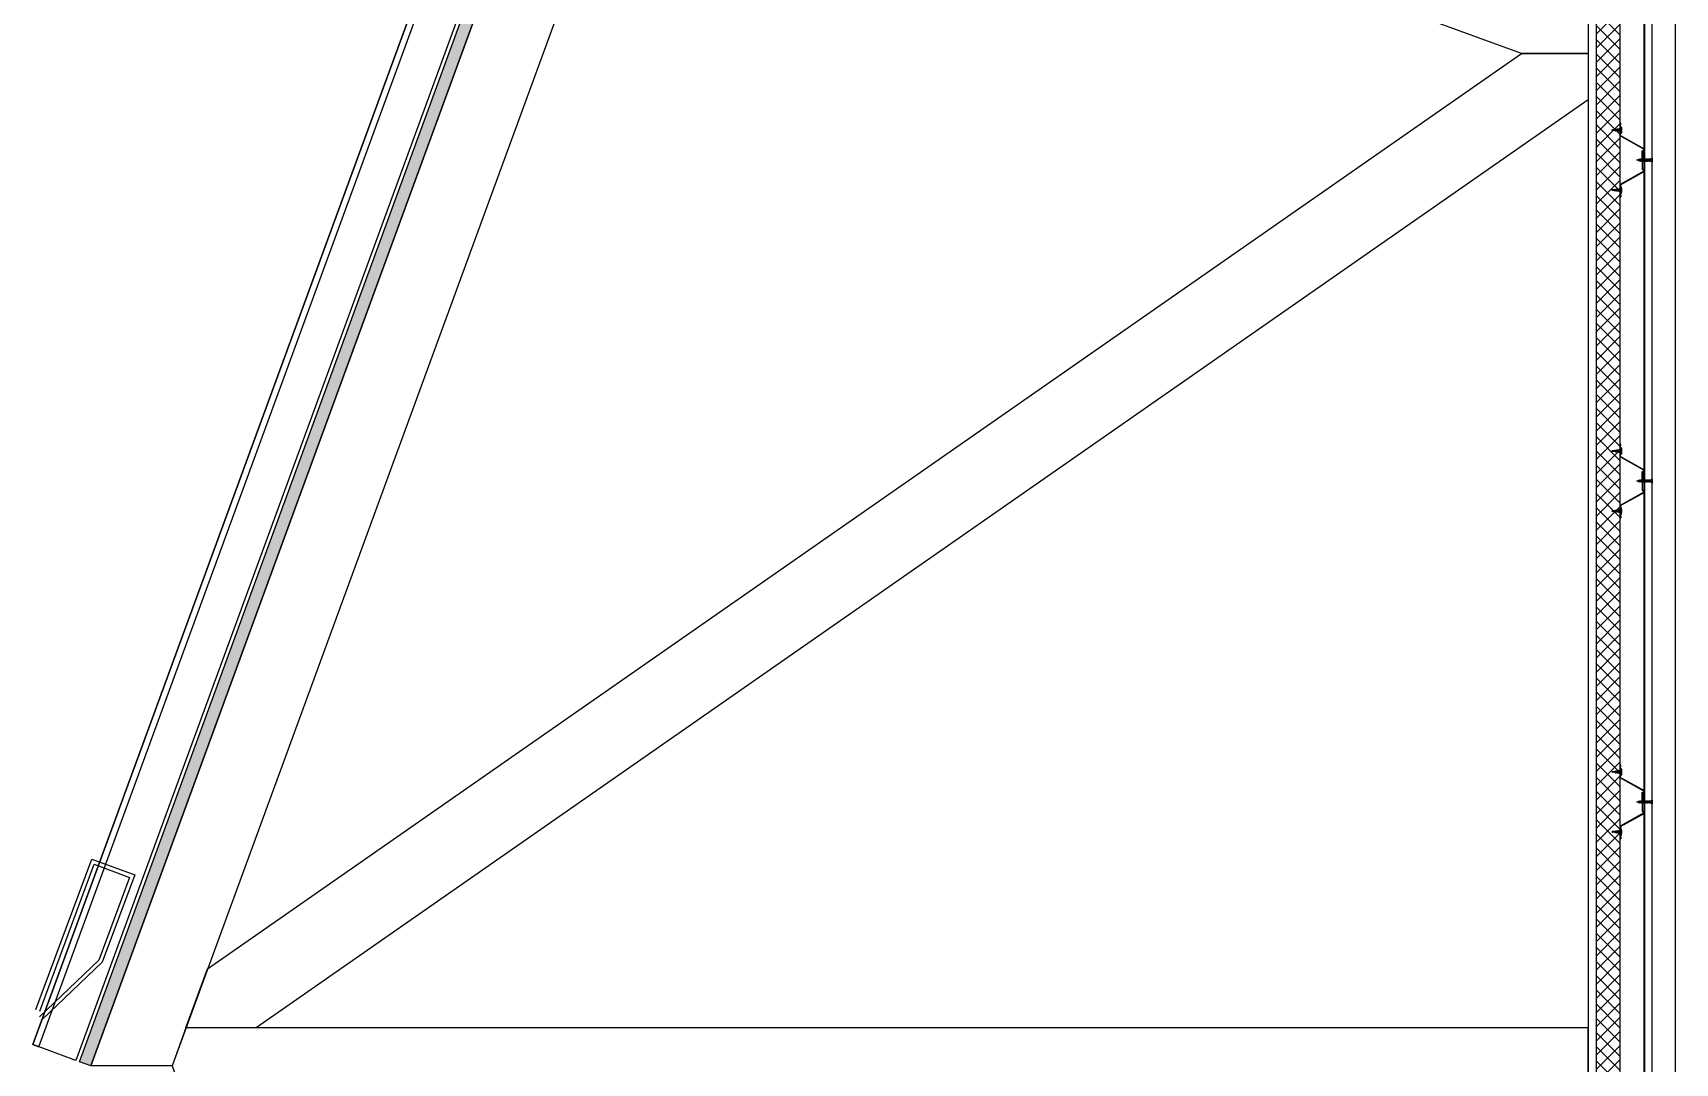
# Model space of a CAD drawing. Header units: inches. Extents: x 203 to 1065, y -1127 to 921.
# Drawn here: x 357.242 to 359.29, y 898.707 to 899.991 of the extents above; entities that cross this region are included whole.
import ezdxf

# ---------------------------------------------------------------- set-up
doc = ezdxf.new("R2010")
doc.units = ezdxf.units.IN
doc.header["$MEASUREMENT"] = 0
doc.linetypes.add('CONTINUA', pattern=[0])
for name, color, linetype in [('CORTE MUROS', 4, 'CONTINUA'), ('CORTE PERFILES Y CERCHA', 3, 'CONTINUA'), ('CORTE PROY', 8, 'CONTINUA')]:
    doc.layers.add(name, color=color, linetype=linetype)

msp = doc.modelspace()

# ---------------------------------------------------------------- hatches: boundary and pattern name
at = {"layer": 'CORTE MUROS', "ltscale": 0.5}
h = msp.add_hatch(dxfattribs=at)
h.set_pattern_fill('ANSI38', color=252, scale=0.05, angle=90.1237, style=0)
h.set_pattern_definition([(135.1236939, (356.129718, 445.1284), (-0.00440986616, -0.004428948005), []), (225.1236939, (356.129718, 445.1284), (-0.00439078432, -0.01326776217), [0.015625, -0.009375])])
h.paths.add_polyline_path([(357.3146, 898.7036), (357.3005, 898.7087), (359.2294, 903.9731), (359.2435, 903.9679)])
at = {"layer": 'CORTE PERFILES Y CERCHA', "ltscale": 0.5}
h = msp.add_hatch(dxfattribs=at)
h.set_pattern_fill('_USER', color=251, scale=0.0125, angle=135, style=0, double=1, pattern_type=0)
h.set_pattern_definition([(135, (330.638395, 601.799274), (-0.00883883476, -0.00883883476), []), (225, (330.638395, 601.799274), (0.00883883476, -0.00883883476), [])])
h.paths.add_polyline_path([(359.1912, 903.7976), (359.1912, 893.6096), (359.2212, 893.6096), (359.2212, 903.7976)])

# ---------------------------------------------------------------- linework, layer by layer
at = {"layer": 'CORTE MUROS'}
for points in [[(357.2423, 898.7301), (359.209, 904.0973), (359.2625, 904.0777), (357.2958, 898.7105)], [(359.209, 904.0973), (357.2423, 898.7301), (357.2498, 898.7273), (359.2165, 904.0945)]]:
    msp.add_lwpolyline(points, close=True, dxfattribs=at)
for points in [[(357.3146, 898.7036), (357.3005, 898.7087), (359.2295, 903.9731), (359.2436, 903.9679), (357.3146, 898.7036)], [(357.2462, 898.7738), (357.3158, 898.9614), (357.3693, 898.9416), (357.3289, 898.8327), (357.254, 898.7613)], [(357.2509, 898.772), (357.3188, 898.955), (357.3628, 898.9386), (357.3246, 898.8355), (357.2505, 898.7649)]]:
    msp.add_lwpolyline(points, dxfattribs=at)
at = {"layer": 'CORTE PERFILES Y CERCHA', "color": 2}
for p, q in [((359.2512, 893.6933), (359.2512, 903.7139)), ((359.2522, 893.6933), (359.2522, 903.7139)), ((359.2612, 893.6933), (359.2612, 903.7139))]:
    msp.add_line(p, q, dxfattribs=at)
at = {"layer": 'CORTE PERFILES Y CERCHA'}
for p, q in [((359.2147, 899.8707), (359.2109, 899.8699)), ((359.2109, 899.8699), (359.2116, 899.8703)), ((359.2116, 899.8699), (359.2109, 899.8699)), ((359.2109, 899.8699), (359.2116, 899.8695)), ((359.2147, 899.8707), (359.2116, 899.8703)), ((359.2116, 899.8695), (359.2116, 899.8699)), ((359.215, 899.8691), (359.2116, 899.8695)), ((359.2151, 899.871), (359.2147, 899.8707)), ((359.2147, 899.8707), (359.215, 899.8691)), ((359.2155, 899.8688), (359.215, 899.8691)), ((359.2151, 899.871), (359.2155, 899.8708)), ((359.2155, 899.8688), (359.2151, 899.871)), ((359.2164, 899.8709), (359.2155, 899.8708)), ((359.2155, 899.8708), (359.216, 899.869)), ((359.2155, 899.8688), (359.216, 899.869)), ((359.2169, 899.8689), (359.216, 899.869)), ((359.2168, 899.8713), (359.2164, 899.8709)), ((359.2164, 899.8709), (359.2169, 899.8689)), ((359.2168, 899.8713), (359.2173, 899.871)), ((359.2174, 899.8685), (359.2168, 899.8713)), ((359.2174, 899.8685), (359.2169, 899.8689)), ((359.2182, 899.8711), (359.2173, 899.871)), ((359.2173, 899.871), (359.2178, 899.8688)), ((359.2174, 899.8685), (359.2178, 899.8688)), ((359.2187, 899.8687), (359.2178, 899.8688)), ((359.2186, 899.8716), (359.2182, 899.8711)), ((359.2182, 899.8711), (359.2187, 899.8687)), ((359.2186, 899.8716), (359.219, 899.8712)), ((359.2192, 899.8682), (359.2186, 899.8716)), ((359.2192, 899.8682), (359.2187, 899.8687)), ((359.22, 899.8713), (359.219, 899.8712)), ((359.219, 899.8712), (359.2197, 899.8686)), ((359.2192, 899.8682), (359.2197, 899.8686)), ((359.2207, 899.8685), (359.2197, 899.8686)), ((359.2204, 899.8719), (359.22, 899.8713)), ((359.22, 899.8713), (359.2207, 899.8685)), ((359.2204, 899.8719), (359.2208, 899.8714)), ((359.2211, 899.8679), (359.2204, 899.8719)), ((359.2211, 899.8679), (359.2207, 899.8685)), ((359.2216, 899.8715), (359.2208, 899.8714)), ((359.2208, 899.8714), (359.2216, 899.8684)), ((359.2211, 899.8679), (359.2216, 899.8684)), ((359.2212, 899.8714), (359.2212, 899.8784)), ((359.2212, 899.8628), (359.2212, 899.868)), ((359.2216, 899.8715), (359.2216, 899.8784)), ((359.2216, 899.8784), (359.2216, 899.8784)), ((359.2216, 899.8765), (359.2216, 899.8784)), ((359.2216, 899.8765), (359.222, 899.8765)), ((359.222, 899.8734), (359.2216, 899.8729)), ((359.2216, 899.8715), (359.2216, 899.8729)), ((359.2216, 899.8715), (359.2216, 899.8684)), ((359.2216, 899.8631), (359.2216, 899.8684)), ((359.2216, 899.8669), (359.2216, 899.8684)), ((359.222, 899.8665), (359.2216, 899.8669)), ((359.222, 899.8765), (359.222, 899.8784)), ((359.222, 899.8734), (359.222, 899.8665)), ((359.2221, 899.8735), (359.2221, 899.8664)), ((359.2229, 899.8735), (359.2229, 899.8664)), ((359.2234, 899.8699), (359.2229, 899.8699)), ((359.2442, 899.8333), (359.2419, 899.8325)), ((359.2446, 899.8336), (359.2443, 899.8333)), ((359.2443, 899.8333), (359.2447, 899.8316)), ((359.2446, 899.8336), (359.2449, 899.8335)), ((359.245, 899.8312), (359.2446, 899.8336)), ((359.245, 899.8312), (359.2447, 899.8316)), ((359.2455, 899.8337), (359.2449, 899.8335)), ((359.2449, 899.8335), (359.2453, 899.8316)), ((359.245, 899.8312), (359.2453, 899.8316)), ((359.2461, 899.8314), (359.2453, 899.8316)), ((359.2458, 899.834), (359.2455, 899.8337)), ((359.2455, 899.8337), (359.2461, 899.8314)), ((359.2458, 899.834), (359.2462, 899.8337)), ((359.2464, 899.831), (359.2458, 899.834)), ((359.2464, 899.831), (359.2461, 899.8314)), ((359.2462, 899.8337), (359.2467, 899.8314)), ((359.2468, 899.8337), (359.2462, 899.8337)), ((359.2464, 899.831), (359.2467, 899.8314)), ((359.2474, 899.8314), (359.2467, 899.8314)), ((359.2472, 899.834), (359.2468, 899.8337)), ((359.2468, 899.8337), (359.2474, 899.8314)), ((359.2472, 899.834), (359.2475, 899.8337)), ((359.2477, 899.831), (359.2472, 899.834)), ((359.2477, 899.831), (359.2474, 899.8314)), ((359.2475, 899.8337), (359.2481, 899.8314)), ((359.2482, 899.8337), (359.2475, 899.8337)), ((359.2477, 899.831), (359.2481, 899.8314)), ((359.2487, 899.8314), (359.2481, 899.8314)), ((359.2485, 899.834), (359.2482, 899.8337)), ((359.2482, 899.8337), (359.2487, 899.8314)), ((359.2485, 899.834), (359.2489, 899.8337)), ((359.2491, 899.831), (359.2485, 899.834)), ((359.2491, 899.831), (359.2487, 899.8314)), ((359.2489, 899.8337), (359.2494, 899.8314)), ((359.2495, 899.8337), (359.2489, 899.8337)), ((359.2491, 899.831), (359.2494, 899.8314)), ((359.2501, 899.8314), (359.2494, 899.8314)), ((359.2499, 899.834), (359.2495, 899.8337)), ((359.2495, 899.8337), (359.2501, 899.8314)), ((359.2499, 899.834), (359.2502, 899.8337)), ((359.2504, 899.831), (359.2499, 899.834)), ((359.2504, 899.831), (359.2501, 899.8314)), ((359.2502, 899.8337), (359.2508, 899.8314)), ((359.2509, 899.8337), (359.2502, 899.8337)), ((359.2504, 899.831), (359.2508, 899.8314)), ((359.2514, 899.8314), (359.2508, 899.8314)), ((359.2512, 899.834), (359.2509, 899.8337)), ((359.2509, 899.8337), (359.2514, 899.8314)), ((359.2512, 899.834), (359.2516, 899.8337)), ((359.2518, 899.831), (359.2512, 899.834)), ((359.2518, 899.831), (359.2514, 899.8314)), ((359.2516, 899.8337), (359.2521, 899.8314)), ((359.2523, 899.8337), (359.2516, 899.8337)), ((359.2518, 899.831), (359.2521, 899.8314)), ((359.2528, 899.8314), (359.2521, 899.8314)), ((359.2528, 899.8314), (359.2521, 899.8314)), ((359.2526, 899.834), (359.2523, 899.8337)), ((359.2523, 899.8337), (359.2528, 899.8314)), ((359.2523, 899.8337), (359.2528, 899.8314)), ((359.2526, 899.834), (359.253, 899.8337)), ((359.2532, 899.831), (359.2526, 899.834)), ((359.2532, 899.831), (359.2528, 899.8314)), ((359.253, 899.8337), (359.2535, 899.8314)), ((359.2536, 899.8337), (359.253, 899.8337)), ((359.2532, 899.831), (359.2535, 899.8314)), ((359.2542, 899.8314), (359.2535, 899.8314)), ((359.254, 899.834), (359.2536, 899.8337)), ((359.2536, 899.8337), (359.2542, 899.8314)), ((359.2536, 899.8337), (359.2542, 899.8314)), ((359.2536, 899.8337), (359.2542, 899.8314)), ((359.254, 899.834), (359.2543, 899.8337)), ((359.2545, 899.831), (359.254, 899.834)), ((359.2545, 899.831), (359.2542, 899.8314)), ((359.2543, 899.8337), (359.2549, 899.8314)), ((359.255, 899.8337), (359.2543, 899.8337)), ((359.2545, 899.831), (359.2549, 899.8314)), ((359.2555, 899.8314), (359.2549, 899.8314)), ((359.2553, 899.834), (359.255, 899.8337)), ((359.255, 899.8337), (359.2555, 899.8314)), ((359.255, 899.8337), (359.2555, 899.8314)), ((359.255, 899.8337), (359.2555, 899.8314)), ((359.2553, 899.834), (359.2557, 899.8337)), ((359.2559, 899.831), (359.2553, 899.834)), ((359.2559, 899.831), (359.2555, 899.8314)), ((359.2557, 899.8337), (359.2562, 899.8314)), ((359.2563, 899.8337), (359.2557, 899.8337)), ((359.2559, 899.831), (359.2562, 899.8314)), ((359.2569, 899.8314), (359.2562, 899.8314)), ((359.2567, 899.834), (359.2563, 899.8337)), ((359.2563, 899.8337), (359.2569, 899.8314)), ((359.2567, 899.834), (359.257, 899.8337)), ((359.2572, 899.831), (359.2567, 899.834)), ((359.2572, 899.831), (359.2569, 899.8314)), ((359.2572, 899.831), (359.2569, 899.8314)), ((359.257, 899.8337), (359.2576, 899.8314)), ((359.2577, 899.8337), (359.257, 899.8337)), ((359.2572, 899.831), (359.2576, 899.8314)), ((359.2572, 899.831), (359.2576, 899.8314)), ((359.2582, 899.8314), (359.2576, 899.8314)), ((359.258, 899.834), (359.2577, 899.8337)), ((359.2577, 899.8337), (359.2582, 899.8314)), ((359.258, 899.834), (359.2584, 899.8337)), ((359.2586, 899.831), (359.258, 899.834)), ((359.2586, 899.831), (359.2582, 899.8314)), ((359.2586, 899.831), (359.2582, 899.8314)), ((359.2583, 899.8337), (359.2589, 899.8314)), ((359.2596, 899.8337), (359.2583, 899.8337)), ((359.2589, 899.8337), (359.2584, 899.8337)), ((359.2586, 899.831), (359.2589, 899.8314)), ((359.2586, 899.831), (359.2589, 899.8314)), ((359.2595, 899.8314), (359.2589, 899.8314)), ((359.2596, 899.8314), (359.2589, 899.8314)), ((359.2612, 899.8351), (359.2596, 899.8337)), ((359.2612, 899.8299), (359.2596, 899.8314)), ((359.2612, 899.8325), (359.2608, 899.8325)), ((359.2612, 899.8351), (359.2612, 899.8299)), ((359.2109, 899.7951), (359.2116, 899.7956)), ((359.2116, 899.7951), (359.2109, 899.7951)), ((359.2109, 899.7951), (359.2116, 899.7947)), ((359.2147, 899.7944), (359.2109, 899.7951)), ((359.215, 899.7959), (359.2116, 899.7956)), ((359.2116, 899.7956), (359.2116, 899.7951)), ((359.2147, 899.7944), (359.2116, 899.7947)), ((359.2147, 899.7944), (359.215, 899.7959)), ((359.2151, 899.794), (359.2147, 899.7944)), ((359.2155, 899.7963), (359.215, 899.7959)), ((359.2155, 899.7963), (359.2151, 899.794)), ((359.2151, 899.794), (359.2155, 899.7943)), ((359.2155, 899.7963), (359.216, 899.796)), ((359.2155, 899.7943), (359.216, 899.796)), ((359.2164, 899.7942), (359.2155, 899.7943)), ((359.2169, 899.7961), (359.216, 899.796)), ((359.2164, 899.7942), (359.2169, 899.7961)), ((359.2168, 899.7937), (359.2164, 899.7942)), ((359.2174, 899.7966), (359.2168, 899.7937)), ((359.2168, 899.7937), (359.2173, 899.7941)), ((359.2174, 899.7966), (359.2169, 899.7961)), ((359.2173, 899.7941), (359.2178, 899.7963)), ((359.2182, 899.794), (359.2173, 899.7941)), ((359.2174, 899.7966), (359.2178, 899.7963)), ((359.2187, 899.7964), (359.2178, 899.7963)), ((359.2182, 899.794), (359.2187, 899.7964)), ((359.2186, 899.7934), (359.2182, 899.794)), ((359.2192, 899.7968), (359.2186, 899.7934)), ((359.2186, 899.7934), (359.219, 899.7939)), ((359.2192, 899.7968), (359.2187, 899.7964)), ((359.219, 899.7939), (359.2197, 899.7965)), ((359.22, 899.7938), (359.219, 899.7939)), ((359.2192, 899.7968), (359.2197, 899.7965)), ((359.2207, 899.7966), (359.2197, 899.7965)), ((359.22, 899.7938), (359.2207, 899.7966)), ((359.2204, 899.7931), (359.22, 899.7938)), ((359.2211, 899.7971), (359.2204, 899.7931)), ((359.2204, 899.7931), (359.2208, 899.7937)), ((359.2211, 899.7971), (359.2207, 899.7966)), ((359.2208, 899.7937), (359.2216, 899.7967)), ((359.2216, 899.7936), (359.2208, 899.7937)), ((359.2211, 899.7971), (359.2216, 899.7967)), ((359.2212, 899.8022), (359.2212, 899.7971)), ((359.2212, 899.7936), (359.2212, 899.7867)), ((359.2216, 899.8019), (359.2216, 899.7967)), ((359.222, 899.7986), (359.2216, 899.7981)), ((359.2216, 899.7981), (359.2216, 899.7921)), ((359.2216, 899.7936), (359.2216, 899.7967)), ((359.2216, 899.7936), (359.2216, 899.7867)), ((359.222, 899.7917), (359.2216, 899.7921)), ((359.2216, 899.7886), (359.2216, 899.7867)), ((359.2216, 899.7886), (359.222, 899.7886)), ((359.2216, 899.7867), (359.2216, 899.7867)), ((359.222, 899.7917), (359.222, 899.7986)), ((359.222, 899.7886), (359.222, 899.7867)), ((359.2221, 899.7916), (359.2221, 899.7987)), ((359.2229, 899.7916), (359.2229, 899.7987)), ((359.2234, 899.7951), (359.2229, 899.7951)), ((359.2212, 899.4714), (359.2212, 899.4784)), ((359.2216, 899.4715), (359.2216, 899.4784)), ((359.2216, 899.4784), (359.2216, 899.4784)), ((359.2216, 899.4765), (359.2216, 899.4784)), ((359.222, 899.4765), (359.222, 899.4784)), ((359.2147, 899.4707), (359.2109, 899.4699)), ((359.2109, 899.4699), (359.2116, 899.4703)), ((359.2116, 899.4699), (359.2109, 899.4699)), ((359.2109, 899.4699), (359.2116, 899.4695)), ((359.2147, 899.4707), (359.2116, 899.4703)), ((359.2116, 899.4695), (359.2116, 899.4699)), ((359.215, 899.4691), (359.2116, 899.4695)), ((359.2151, 899.471), (359.2147, 899.4707)), ((359.2147, 899.4707), (359.215, 899.4691)), ((359.2155, 899.4688), (359.215, 899.4691)), ((359.2151, 899.471), (359.2155, 899.4708)), ((359.2155, 899.4688), (359.2151, 899.471)), ((359.2164, 899.4709), (359.2155, 899.4708)), ((359.2155, 899.4708), (359.216, 899.469)), ((359.2155, 899.4688), (359.216, 899.469)), ((359.2169, 899.4689), (359.216, 899.469)), ((359.2168, 899.4713), (359.2164, 899.4709)), ((359.2164, 899.4709), (359.2169, 899.4689)), ((359.2168, 899.4713), (359.2173, 899.471)), ((359.2174, 899.4685), (359.2168, 899.4713)), ((359.2174, 899.4685), (359.2169, 899.4689)), ((359.2182, 899.4711), (359.2173, 899.471)), ((359.2173, 899.471), (359.2178, 899.4688)), ((359.2174, 899.4685), (359.2178, 899.4688)), ((359.2187, 899.4687), (359.2178, 899.4688)), ((359.2186, 899.4716), (359.2182, 899.4711)), ((359.2182, 899.4711), (359.2187, 899.4687)), ((359.2186, 899.4716), (359.219, 899.4712)), ((359.2192, 899.4682), (359.2186, 899.4716)), ((359.2192, 899.4682), (359.2187, 899.4687)), ((359.22, 899.4713), (359.219, 899.4712)), ((359.219, 899.4712), (359.2197, 899.4686)), ((359.2192, 899.4682), (359.2197, 899.4686)), ((359.2207, 899.4685), (359.2197, 899.4686)), ((359.2204, 899.4719), (359.22, 899.4713)), ((359.22, 899.4713), (359.2207, 899.4685)), ((359.2204, 899.4719), (359.2208, 899.4714)), ((359.2211, 899.4679), (359.2204, 899.4719)), ((359.2211, 899.4679), (359.2207, 899.4685)), ((359.2216, 899.4715), (359.2208, 899.4714)), ((359.2208, 899.4714), (359.2216, 899.4684)), ((359.2211, 899.4679), (359.2216, 899.4684)), ((359.2212, 899.4628), (359.2212, 899.468)), ((359.2216, 899.4765), (359.222, 899.4765)), ((359.222, 899.4734), (359.2216, 899.4729)), ((359.2216, 899.4715), (359.2216, 899.4729)), ((359.2216, 899.4715), (359.2216, 899.4684)), ((359.2216, 899.4631), (359.2216, 899.4684)), ((359.2216, 899.4669), (359.2216, 899.4684)), ((359.222, 899.4665), (359.2216, 899.4669)), ((359.222, 899.4734), (359.222, 899.4665)), ((359.2221, 899.4735), (359.2221, 899.4664)), ((359.2229, 899.4735), (359.2229, 899.4664)), ((359.2234, 899.4699), (359.2229, 899.4699)), ((359.2442, 899.4333), (359.2419, 899.4325)), ((359.2446, 899.4336), (359.2443, 899.4333)), ((359.2443, 899.4333), (359.2447, 899.4316)), ((359.2446, 899.4336), (359.2449, 899.4335)), ((359.245, 899.4312), (359.2446, 899.4336)), ((359.245, 899.4312), (359.2447, 899.4316)), ((359.2455, 899.4337), (359.2449, 899.4335)), ((359.2449, 899.4335), (359.2453, 899.4316)), ((359.245, 899.4312), (359.2453, 899.4316)), ((359.2461, 899.4314), (359.2453, 899.4316)), ((359.2458, 899.434), (359.2455, 899.4337)), ((359.2455, 899.4337), (359.2461, 899.4314)), ((359.2458, 899.434), (359.2462, 899.4337)), ((359.2464, 899.431), (359.2458, 899.434)), ((359.2464, 899.431), (359.2461, 899.4314)), ((359.2462, 899.4337), (359.2467, 899.4314)), ((359.2468, 899.4337), (359.2462, 899.4337)), ((359.2464, 899.431), (359.2467, 899.4314)), ((359.2474, 899.4314), (359.2467, 899.4314)), ((359.2472, 899.434), (359.2468, 899.4337)), ((359.2468, 899.4337), (359.2474, 899.4314)), ((359.2472, 899.434), (359.2475, 899.4337)), ((359.2477, 899.431), (359.2472, 899.434)), ((359.2477, 899.431), (359.2474, 899.4314)), ((359.2475, 899.4337), (359.2481, 899.4314)), ((359.2482, 899.4337), (359.2475, 899.4337)), ((359.2477, 899.431), (359.2481, 899.4314)), ((359.2487, 899.4314), (359.2481, 899.4314)), ((359.2485, 899.434), (359.2482, 899.4337)), ((359.2482, 899.4337), (359.2487, 899.4314)), ((359.2485, 899.434), (359.2489, 899.4337)), ((359.2491, 899.431), (359.2485, 899.434)), ((359.2491, 899.431), (359.2487, 899.4314)), ((359.2489, 899.4337), (359.2494, 899.4314)), ((359.2495, 899.4337), (359.2489, 899.4337)), ((359.2491, 899.431), (359.2494, 899.4314)), ((359.2501, 899.4314), (359.2494, 899.4314)), ((359.2499, 899.434), (359.2495, 899.4337)), ((359.2495, 899.4337), (359.2501, 899.4314)), ((359.2499, 899.434), (359.2502, 899.4337)), ((359.2504, 899.431), (359.2499, 899.434)), ((359.2504, 899.431), (359.2501, 899.4314)), ((359.2502, 899.4337), (359.2508, 899.4314)), ((359.2509, 899.4337), (359.2502, 899.4337)), ((359.2504, 899.431), (359.2508, 899.4314)), ((359.2514, 899.4314), (359.2508, 899.4314)), ((359.2512, 899.434), (359.2509, 899.4337)), ((359.2509, 899.4337), (359.2514, 899.4314)), ((359.2512, 899.434), (359.2516, 899.4337)), ((359.2518, 899.431), (359.2512, 899.434)), ((359.2518, 899.431), (359.2514, 899.4314)), ((359.2516, 899.4337), (359.2521, 899.4314)), ((359.2523, 899.4337), (359.2516, 899.4337)), ((359.2518, 899.431), (359.2521, 899.4314)), ((359.2528, 899.4314), (359.2521, 899.4314)), ((359.2528, 899.4314), (359.2521, 899.4314)), ((359.2526, 899.434), (359.2523, 899.4337)), ((359.2523, 899.4337), (359.2528, 899.4314)), ((359.2523, 899.4337), (359.2528, 899.4314)), ((359.2526, 899.434), (359.253, 899.4337)), ((359.2532, 899.431), (359.2526, 899.434)), ((359.2532, 899.431), (359.2528, 899.4314)), ((359.253, 899.4337), (359.2535, 899.4314)), ((359.2536, 899.4337), (359.253, 899.4337)), ((359.2532, 899.431), (359.2535, 899.4314)), ((359.2542, 899.4314), (359.2535, 899.4314)), ((359.254, 899.434), (359.2536, 899.4337)), ((359.2536, 899.4337), (359.2542, 899.4314)), ((359.2536, 899.4337), (359.2542, 899.4314)), ((359.2536, 899.4337), (359.2542, 899.4314)), ((359.254, 899.434), (359.2543, 899.4337)), ((359.2545, 899.431), (359.254, 899.434)), ((359.2545, 899.431), (359.2542, 899.4314)), ((359.2543, 899.4337), (359.2549, 899.4314)), ((359.255, 899.4337), (359.2543, 899.4337)), ((359.2545, 899.431), (359.2549, 899.4314)), ((359.2555, 899.4314), (359.2549, 899.4314)), ((359.2553, 899.434), (359.255, 899.4337)), ((359.255, 899.4337), (359.2555, 899.4314)), ((359.255, 899.4337), (359.2555, 899.4314)), ((359.255, 899.4337), (359.2555, 899.4314)), ((359.2553, 899.434), (359.2557, 899.4337)), ((359.2559, 899.431), (359.2553, 899.434)), ((359.2559, 899.431), (359.2555, 899.4314)), ((359.2557, 899.4337), (359.2562, 899.4314)), ((359.2563, 899.4337), (359.2557, 899.4337)), ((359.2559, 899.431), (359.2562, 899.4314)), ((359.2569, 899.4314), (359.2562, 899.4314)), ((359.2567, 899.434), (359.2563, 899.4337)), ((359.2563, 899.4337), (359.2569, 899.4314)), ((359.2567, 899.434), (359.257, 899.4337)), ((359.2572, 899.431), (359.2567, 899.434)), ((359.2572, 899.431), (359.2569, 899.4314)), ((359.2572, 899.431), (359.2569, 899.4314)), ((359.257, 899.4337), (359.2576, 899.4314)), ((359.2577, 899.4337), (359.257, 899.4337)), ((359.2572, 899.431), (359.2576, 899.4314)), ((359.2572, 899.431), (359.2576, 899.4314)), ((359.2582, 899.4314), (359.2576, 899.4314)), ((359.258, 899.434), (359.2577, 899.4337)), ((359.2577, 899.4337), (359.2582, 899.4314)), ((359.258, 899.434), (359.2584, 899.4337)), ((359.2586, 899.431), (359.258, 899.434)), ((359.2586, 899.431), (359.2582, 899.4314)), ((359.2586, 899.431), (359.2582, 899.4314)), ((359.2583, 899.4337), (359.2589, 899.4314)), ((359.2596, 899.4337), (359.2583, 899.4337)), ((359.2589, 899.4337), (359.2584, 899.4337)), ((359.2586, 899.431), (359.2589, 899.4314)), ((359.2586, 899.431), (359.2589, 899.4314)), ((359.2595, 899.4314), (359.2589, 899.4314)), ((359.2596, 899.4314), (359.2589, 899.4314)), ((359.2612, 899.4351), (359.2596, 899.4337)), ((359.2612, 899.4299), (359.2596, 899.4314)), ((359.2612, 899.4325), (359.2608, 899.4325)), ((359.2612, 899.4351), (359.2612, 899.4299)), ((359.2109, 899.3951), (359.2116, 899.3956)), ((359.215, 899.3959), (359.2116, 899.3956)), ((359.2116, 899.3956), (359.2116, 899.3951)), ((359.2147, 899.3944), (359.215, 899.3959)), ((359.2155, 899.3963), (359.215, 899.3959)), ((359.2155, 899.3963), (359.2151, 899.394)), ((359.2155, 899.3963), (359.216, 899.396)), ((359.2155, 899.3943), (359.216, 899.396)), ((359.2169, 899.3961), (359.216, 899.396)), ((359.2164, 899.3942), (359.2169, 899.3961)), ((359.2174, 899.3966), (359.2168, 899.3937)), ((359.2174, 899.3966), (359.2169, 899.3961)), ((359.2173, 899.3941), (359.2178, 899.3963)), ((359.2174, 899.3966), (359.2178, 899.3963)), ((359.2187, 899.3964), (359.2178, 899.3963)), ((359.2182, 899.394), (359.2187, 899.3964)), ((359.2192, 899.3968), (359.2186, 899.3934)), ((359.2192, 899.3968), (359.2187, 899.3964)), ((359.219, 899.3939), (359.2197, 899.3965)), ((359.2192, 899.3968), (359.2197, 899.3965)), ((359.2207, 899.3966), (359.2197, 899.3965)), ((359.22, 899.3938), (359.2207, 899.3966)), ((359.2211, 899.3971), (359.2204, 899.3931)), ((359.2211, 899.3971), (359.2207, 899.3966)), ((359.2208, 899.3937), (359.2216, 899.3967)), ((359.2211, 899.3971), (359.2216, 899.3967)), ((359.2212, 899.4022), (359.2212, 899.3971)), ((359.2216, 899.4019), (359.2216, 899.3967)), ((359.222, 899.3986), (359.2216, 899.3981)), ((359.2216, 899.3981), (359.2216, 899.3921)), ((359.2216, 899.3936), (359.2216, 899.3967)), ((359.222, 899.3917), (359.222, 899.3986)), ((359.2221, 899.3916), (359.2221, 899.3987)), ((359.2229, 899.3916), (359.2229, 899.3987)), ((359.2116, 899.3951), (359.2109, 899.3951)), ((359.2109, 899.3951), (359.2116, 899.3947)), ((359.2147, 899.3944), (359.2109, 899.3951)), ((359.2147, 899.3944), (359.2116, 899.3947)), ((359.2151, 899.394), (359.2147, 899.3944)), ((359.2151, 899.394), (359.2155, 899.3943)), ((359.2164, 899.3942), (359.2155, 899.3943)), ((359.2168, 899.3937), (359.2164, 899.3942)), ((359.2168, 899.3937), (359.2173, 899.3941)), ((359.2182, 899.394), (359.2173, 899.3941)), ((359.2186, 899.3934), (359.2182, 899.394)), ((359.2186, 899.3934), (359.219, 899.3939)), ((359.22, 899.3938), (359.219, 899.3939)), ((359.2204, 899.3931), (359.22, 899.3938)), ((359.2204, 899.3931), (359.2208, 899.3937)), ((359.2216, 899.3936), (359.2208, 899.3937)), ((359.2212, 899.3936), (359.2212, 899.3867)), ((359.2216, 899.3936), (359.2216, 899.3867)), ((359.222, 899.3917), (359.2216, 899.3921)), ((359.2216, 899.3886), (359.2216, 899.3867)), ((359.2216, 899.3886), (359.222, 899.3886)), ((359.2216, 899.3867), (359.2216, 899.3867)), ((359.222, 899.3886), (359.222, 899.3867)), ((359.2234, 899.3951), (359.2229, 899.3951)), ((359.2147, 899.0707), (359.2109, 899.0699)), ((359.2109, 899.0699), (359.2116, 899.0703)), ((359.2116, 899.0699), (359.2109, 899.0699)), ((359.2109, 899.0699), (359.2116, 899.0695)), ((359.2147, 899.0707), (359.2116, 899.0703)), ((359.2116, 899.0695), (359.2116, 899.0699)), ((359.215, 899.0691), (359.2116, 899.0695)), ((359.2151, 899.071), (359.2147, 899.0707)), ((359.2147, 899.0707), (359.215, 899.0691)), ((359.2155, 899.0688), (359.215, 899.0691)), ((359.2151, 899.071), (359.2155, 899.0708)), ((359.2155, 899.0688), (359.2151, 899.071)), ((359.2164, 899.0709), (359.2155, 899.0708)), ((359.2155, 899.0708), (359.216, 899.069)), ((359.2155, 899.0688), (359.216, 899.069)), ((359.2169, 899.0689), (359.216, 899.069)), ((359.2168, 899.0713), (359.2164, 899.0709)), ((359.2164, 899.0709), (359.2169, 899.0689)), ((359.2168, 899.0713), (359.2173, 899.071)), ((359.2174, 899.0685), (359.2168, 899.0713)), ((359.2174, 899.0685), (359.2169, 899.0689)), ((359.2182, 899.0711), (359.2173, 899.071)), ((359.2173, 899.071), (359.2178, 899.0688)), ((359.2174, 899.0685), (359.2178, 899.0688)), ((359.2187, 899.0687), (359.2178, 899.0688)), ((359.2186, 899.0716), (359.2182, 899.0711)), ((359.2182, 899.0711), (359.2187, 899.0687)), ((359.2186, 899.0716), (359.219, 899.0712)), ((359.2192, 899.0682), (359.2186, 899.0716)), ((359.2192, 899.0682), (359.2187, 899.0687)), ((359.22, 899.0713), (359.219, 899.0712)), ((359.219, 899.0712), (359.2197, 899.0686)), ((359.2192, 899.0682), (359.2197, 899.0686)), ((359.2207, 899.0685), (359.2197, 899.0686)), ((359.2204, 899.0719), (359.22, 899.0713)), ((359.22, 899.0713), (359.2207, 899.0685)), ((359.2204, 899.0719), (359.2208, 899.0714)), ((359.2211, 899.0679), (359.2204, 899.0719)), ((359.2211, 899.0679), (359.2207, 899.0685)), ((359.2216, 899.0715), (359.2208, 899.0714)), ((359.2208, 899.0714), (359.2216, 899.0684)), ((359.2211, 899.0679), (359.2216, 899.0684)), ((359.2212, 899.0714), (359.2212, 899.0784)), ((359.2212, 899.0628), (359.2212, 899.068)), ((359.2216, 899.0715), (359.2216, 899.0784)), ((359.2216, 899.0784), (359.2216, 899.0784)), ((359.2216, 899.0765), (359.2216, 899.0784)), ((359.2216, 899.0765), (359.222, 899.0765)), ((359.222, 899.0734), (359.2216, 899.0729)), ((359.2216, 899.0715), (359.2216, 899.0729)), ((359.2216, 899.0715), (359.2216, 899.0684)), ((359.2216, 899.0631), (359.2216, 899.0684)), ((359.2216, 899.0669), (359.2216, 899.0684)), ((359.222, 899.0765), (359.222, 899.0784)), ((359.222, 899.0734), (359.222, 899.0665)), ((359.2221, 899.0735), (359.2221, 899.0664)), ((359.2229, 899.0735), (359.2229, 899.0664)), ((359.2234, 899.0699), (359.2229, 899.0699)), ((359.222, 899.0665), (359.2216, 899.0669)), ((359.2442, 899.0333), (359.2419, 899.0325)), ((359.2446, 899.0336), (359.2443, 899.0333)), ((359.2443, 899.0333), (359.2447, 899.0316)), ((359.2446, 899.0336), (359.2449, 899.0335)), ((359.245, 899.0312), (359.2446, 899.0336)), ((359.245, 899.0312), (359.2447, 899.0316)), ((359.2455, 899.0337), (359.2449, 899.0335)), ((359.2449, 899.0335), (359.2453, 899.0316)), ((359.245, 899.0312), (359.2453, 899.0316)), ((359.2461, 899.0314), (359.2453, 899.0316)), ((359.2458, 899.034), (359.2455, 899.0337)), ((359.2455, 899.0337), (359.2461, 899.0314)), ((359.2458, 899.034), (359.2462, 899.0337)), ((359.2464, 899.031), (359.2458, 899.034)), ((359.2464, 899.031), (359.2461, 899.0314)), ((359.2462, 899.0337), (359.2467, 899.0314)), ((359.2468, 899.0337), (359.2462, 899.0337)), ((359.2464, 899.031), (359.2467, 899.0314)), ((359.2474, 899.0314), (359.2467, 899.0314)), ((359.2472, 899.034), (359.2468, 899.0337)), ((359.2468, 899.0337), (359.2474, 899.0314)), ((359.2472, 899.034), (359.2475, 899.0337)), ((359.2477, 899.031), (359.2472, 899.034)), ((359.2477, 899.031), (359.2474, 899.0314)), ((359.2475, 899.0337), (359.2481, 899.0314)), ((359.2482, 899.0337), (359.2475, 899.0337)), ((359.2477, 899.031), (359.2481, 899.0314)), ((359.2487, 899.0314), (359.2481, 899.0314)), ((359.2485, 899.034), (359.2482, 899.0337)), ((359.2482, 899.0337), (359.2487, 899.0314)), ((359.2485, 899.034), (359.2489, 899.0337)), ((359.2491, 899.031), (359.2485, 899.034)), ((359.2491, 899.031), (359.2487, 899.0314)), ((359.2489, 899.0337), (359.2494, 899.0314)), ((359.2495, 899.0337), (359.2489, 899.0337)), ((359.2491, 899.031), (359.2494, 899.0314)), ((359.2501, 899.0314), (359.2494, 899.0314)), ((359.2499, 899.034), (359.2495, 899.0337)), ((359.2495, 899.0337), (359.2501, 899.0314)), ((359.2499, 899.034), (359.2502, 899.0337)), ((359.2504, 899.031), (359.2499, 899.034)), ((359.2504, 899.031), (359.2501, 899.0314)), ((359.2502, 899.0337), (359.2508, 899.0314)), ((359.2509, 899.0337), (359.2502, 899.0337)), ((359.2504, 899.031), (359.2508, 899.0314)), ((359.2514, 899.0314), (359.2508, 899.0314)), ((359.2512, 899.034), (359.2509, 899.0337)), ((359.2509, 899.0337), (359.2514, 899.0314)), ((359.2512, 899.034), (359.2516, 899.0337)), ((359.2518, 899.031), (359.2512, 899.034)), ((359.2518, 899.031), (359.2514, 899.0314)), ((359.2516, 899.0337), (359.2521, 899.0314)), ((359.2523, 899.0337), (359.2516, 899.0337)), ((359.2518, 899.031), (359.2521, 899.0314)), ((359.2528, 899.0314), (359.2521, 899.0314)), ((359.2528, 899.0314), (359.2521, 899.0314)), ((359.2526, 899.034), (359.2523, 899.0337)), ((359.2523, 899.0337), (359.2528, 899.0314)), ((359.2523, 899.0337), (359.2528, 899.0314)), ((359.2526, 899.034), (359.253, 899.0337)), ((359.2532, 899.031), (359.2526, 899.034)), ((359.2532, 899.031), (359.2528, 899.0314)), ((359.253, 899.0337), (359.2535, 899.0314)), ((359.2536, 899.0337), (359.253, 899.0337)), ((359.2532, 899.031), (359.2535, 899.0314)), ((359.2542, 899.0314), (359.2535, 899.0314)), ((359.254, 899.034), (359.2536, 899.0337)), ((359.2536, 899.0337), (359.2542, 899.0314)), ((359.2536, 899.0337), (359.2542, 899.0314)), ((359.2536, 899.0337), (359.2542, 899.0314)), ((359.254, 899.034), (359.2543, 899.0337)), ((359.2545, 899.031), (359.254, 899.034)), ((359.2545, 899.031), (359.2542, 899.0314)), ((359.2543, 899.0337), (359.2549, 899.0314)), ((359.255, 899.0337), (359.2543, 899.0337)), ((359.2545, 899.031), (359.2549, 899.0314)), ((359.2555, 899.0314), (359.2549, 899.0314)), ((359.2553, 899.034), (359.255, 899.0337)), ((359.255, 899.0337), (359.2555, 899.0314)), ((359.255, 899.0337), (359.2555, 899.0314)), ((359.255, 899.0337), (359.2555, 899.0314)), ((359.2553, 899.034), (359.2557, 899.0337)), ((359.2559, 899.031), (359.2553, 899.034)), ((359.2559, 899.031), (359.2555, 899.0314)), ((359.2557, 899.0337), (359.2562, 899.0314)), ((359.2563, 899.0337), (359.2557, 899.0337)), ((359.2559, 899.031), (359.2562, 899.0314)), ((359.2569, 899.0314), (359.2562, 899.0314)), ((359.2567, 899.034), (359.2563, 899.0337)), ((359.2563, 899.0337), (359.2569, 899.0314)), ((359.2567, 899.034), (359.257, 899.0337)), ((359.2572, 899.031), (359.2567, 899.034)), ((359.2572, 899.031), (359.2569, 899.0314)), ((359.2572, 899.031), (359.2569, 899.0314)), ((359.257, 899.0337), (359.2576, 899.0314)), ((359.2577, 899.0337), (359.257, 899.0337)), ((359.2572, 899.031), (359.2576, 899.0314)), ((359.2572, 899.031), (359.2576, 899.0314)), ((359.2582, 899.0314), (359.2576, 899.0314)), ((359.258, 899.034), (359.2577, 899.0337)), ((359.2577, 899.0337), (359.2582, 899.0314)), ((359.258, 899.034), (359.2584, 899.0337)), ((359.2586, 899.031), (359.258, 899.034)), ((359.2586, 899.031), (359.2582, 899.0314)), ((359.2586, 899.031), (359.2582, 899.0314)), ((359.2583, 899.0337), (359.2589, 899.0314)), ((359.2596, 899.0337), (359.2583, 899.0337)), ((359.2589, 899.0337), (359.2584, 899.0337)), ((359.2586, 899.031), (359.2589, 899.0314)), ((359.2586, 899.031), (359.2589, 899.0314)), ((359.2595, 899.0314), (359.2589, 899.0314)), ((359.2596, 899.0314), (359.2589, 899.0314)), ((359.2612, 899.0351), (359.2596, 899.0337)), ((359.2612, 899.0299), (359.2596, 899.0314)), ((359.2612, 899.0325), (359.2608, 899.0325)), ((359.2612, 899.0351), (359.2612, 899.0299)), ((359.2109, 898.9951), (359.2116, 898.9956)), ((359.2116, 898.9951), (359.2109, 898.9951)), ((359.2109, 898.9951), (359.2116, 898.9947)), ((359.2147, 898.9944), (359.2109, 898.9951)), ((359.215, 898.9959), (359.2116, 898.9956)), ((359.2116, 898.9956), (359.2116, 898.9951)), ((359.2147, 898.9944), (359.2116, 898.9947)), ((359.2147, 898.9944), (359.215, 898.9959)), ((359.2151, 898.994), (359.2147, 898.9944)), ((359.2155, 898.9963), (359.215, 898.9959)), ((359.2155, 898.9963), (359.2151, 898.994)), ((359.2151, 898.994), (359.2155, 898.9943)), ((359.2155, 898.9963), (359.216, 898.996)), ((359.2155, 898.9943), (359.216, 898.996)), ((359.2164, 898.9942), (359.2155, 898.9943)), ((359.2169, 898.9961), (359.216, 898.996)), ((359.2164, 898.9942), (359.2169, 898.9961)), ((359.2168, 898.9937), (359.2164, 898.9942)), ((359.2174, 898.9966), (359.2168, 898.9937)), ((359.2168, 898.9937), (359.2173, 898.9941)), ((359.2174, 898.9966), (359.2169, 898.9961)), ((359.2173, 898.9941), (359.2178, 898.9963)), ((359.2182, 898.994), (359.2173, 898.9941)), ((359.2174, 898.9966), (359.2178, 898.9963)), ((359.2187, 898.9964), (359.2178, 898.9963)), ((359.2182, 898.994), (359.2187, 898.9964)), ((359.2186, 898.9934), (359.2182, 898.994)), ((359.2192, 898.9968), (359.2186, 898.9934)), ((359.2186, 898.9934), (359.219, 898.9939)), ((359.2192, 898.9968), (359.2187, 898.9964)), ((359.219, 898.9939), (359.2197, 898.9965)), ((359.22, 898.9938), (359.219, 898.9939)), ((359.2192, 898.9968), (359.2197, 898.9965)), ((359.2207, 898.9966), (359.2197, 898.9965)), ((359.22, 898.9938), (359.2207, 898.9966)), ((359.2204, 898.9931), (359.22, 898.9938)), ((359.2211, 898.9971), (359.2204, 898.9931)), ((359.2204, 898.9931), (359.2208, 898.9937)), ((359.2211, 898.9971), (359.2207, 898.9966)), ((359.2208, 898.9937), (359.2216, 898.9967)), ((359.2216, 898.9936), (359.2208, 898.9937)), ((359.2211, 898.9971), (359.2216, 898.9967)), ((359.2212, 899.0022), (359.2212, 898.9971)), ((359.2212, 898.9936), (359.2212, 898.9867)), ((359.2216, 899.0019), (359.2216, 898.9967)), ((359.222, 898.9986), (359.2216, 898.9981)), ((359.2216, 898.9981), (359.2216, 898.9921)), ((359.2216, 898.9936), (359.2216, 898.9967)), ((359.2216, 898.9936), (359.2216, 898.9867)), ((359.222, 898.9917), (359.2216, 898.9921)), ((359.2216, 898.9886), (359.2216, 898.9867)), ((359.2216, 898.9886), (359.222, 898.9886)), ((359.2216, 898.9867), (359.2216, 898.9867)), ((359.222, 898.9917), (359.222, 898.9986)), ((359.222, 898.9886), (359.222, 898.9867)), ((359.2221, 898.9916), (359.2221, 898.9987)), ((359.2229, 898.9916), (359.2229, 898.9987)), ((359.2234, 898.9951), (359.2229, 898.9951))]:
    msp.add_line(p, q, dxfattribs=at)
for points in [[(357.4158, 898.7036), (357.3146, 898.7036), (359.1812, 903.7976), (359.1812, 903.5214)], [(359.1812, 903.7976), (359.1812, 893.6096), (359.2212, 893.6096), (359.2212, 903.7976)], [(358.0547, 900.447), (359.1812, 900.0364), (359.1812, 899.9656), (359.0981, 899.9656), (358.0219, 900.3577)], [(359.0981, 899.9656), (359.1812, 899.9656), (359.1812, 899.9077), (357.5207, 898.7511), (357.4332, 898.7511), (357.4602, 898.8247)], [(359.1812, 898.6561), (359.1812, 898.7511), (357.4332, 898.7511), (357.4158, 898.7036), (357.4332, 898.6561)]]:
    msp.add_lwpolyline(points, close=True, dxfattribs=at)
at = {"layer": 'CORTE PERFILES Y CERCHA', "color": 2}
msp.add_lwpolyline([(359.1912, 903.7976), (359.1912, 893.6096), (359.2212, 893.6096), (359.2212, 903.7976)], close=True, dxfattribs=at)
at = {"layer": 'CORTE PERFILES Y CERCHA'}
for points in [[(359.2488, 899.834), (359.2488, 899.8442), (359.2507, 899.8451), (359.2507, 899.8462), (359.2212, 899.8628)], [(359.2216, 899.8631), (359.2512, 899.8467), (359.2512, 899.8448), (359.2493, 899.8439), (359.2493, 899.8337)], [(359.2488, 899.8314), (359.2488, 899.8209), (359.2507, 899.8199), (359.2507, 899.8188), (359.2212, 899.8022)], [(359.2216, 899.8019), (359.2512, 899.8183), (359.2512, 899.8202), (359.2493, 899.8212), (359.2493, 899.8312)], [(359.2488, 899.434), (359.2488, 899.4442), (359.2507, 899.4451), (359.2507, 899.4462), (359.2212, 899.4628)], [(359.2216, 899.4631), (359.2512, 899.4467), (359.2512, 899.4448), (359.2493, 899.4439), (359.2493, 899.4337)], [(359.2488, 899.4314), (359.2488, 899.4209), (359.2507, 899.4199), (359.2507, 899.4188), (359.2212, 899.4022)], [(359.2216, 899.4019), (359.2512, 899.4183), (359.2512, 899.4202), (359.2493, 899.4212), (359.2493, 899.4312)], [(359.2488, 899.034), (359.2488, 899.0442), (359.2507, 899.0451), (359.2507, 899.0462), (359.2212, 899.0628)], [(359.2216, 899.0631), (359.2512, 899.0467), (359.2512, 899.0448), (359.2493, 899.0439), (359.2493, 899.0337)], [(359.2488, 899.0314), (359.2488, 899.0209), (359.2507, 899.0199), (359.2507, 899.0188), (359.2212, 899.0022)], [(359.2216, 899.0019), (359.2512, 899.0183), (359.2512, 899.0202), (359.2493, 899.0212), (359.2493, 899.0312)]]:
    msp.add_lwpolyline(points, dxfattribs=at)
for centre, radius, start, end in [((359.2216, 899.8784), 0.000437, 0, 180), ((359.2225, 899.8735), 0.000403, 0, 180), ((359.2225, 899.8664), 0.000403, 180, 0), ((359.2136, 899.8699), 0.00976, 342.0915, 17.9085), ((359.2423, 899.8293), 0.00322, 43.6548, 98.0284), ((359.2216, 899.7867), 0.000437, 180, 0), ((359.2225, 899.7987), 0.000403, 0, 180), ((359.2225, 899.7916), 0.000403, 180, 0), ((359.2136, 899.7951), 0.00976, 342.0915, 17.9085), ((359.2216, 899.4784), 0.000437, 0, 180), ((359.2225, 899.4735), 0.000403, 0, 180), ((359.2225, 899.4664), 0.000403, 180, 0), ((359.2136, 899.4699), 0.00976, 342.0915, 17.9085), ((359.2423, 899.4293), 0.00322, 43.6548, 98.0284), ((359.2225, 899.3987), 0.000403, 0, 180), ((359.2136, 899.3951), 0.00976, 342.0915, 17.9085), ((359.2216, 899.3867), 0.000437, 180, 0), ((359.2225, 899.3916), 0.000403, 180, 0), ((359.2216, 899.0784), 0.000437, 0, 180), ((359.2225, 899.0735), 0.000403, 0, 180), ((359.2136, 899.0699), 0.00976, 342.0915, 17.9085), ((359.2225, 899.0664), 0.000403, 180, 0), ((359.2423, 899.0293), 0.00322, 43.6548, 98.0284), ((359.2216, 898.9867), 0.000437, 180, 0), ((359.2225, 898.9987), 0.000403, 0, 180), ((359.2225, 898.9916), 0.000403, 180, 0), ((359.2136, 898.9951), 0.00976, 342.0915, 17.9085)]:
    msp.add_arc(centre, radius, start, end, dxfattribs=at)
at = {"layer": 'CORTE PROY', "ltscale": 0.5}
msp.add_line((359.2898, 901.1781), (359.2898, 896.7361), dxfattribs=at)

doc.saveas('drawing.dxf')
